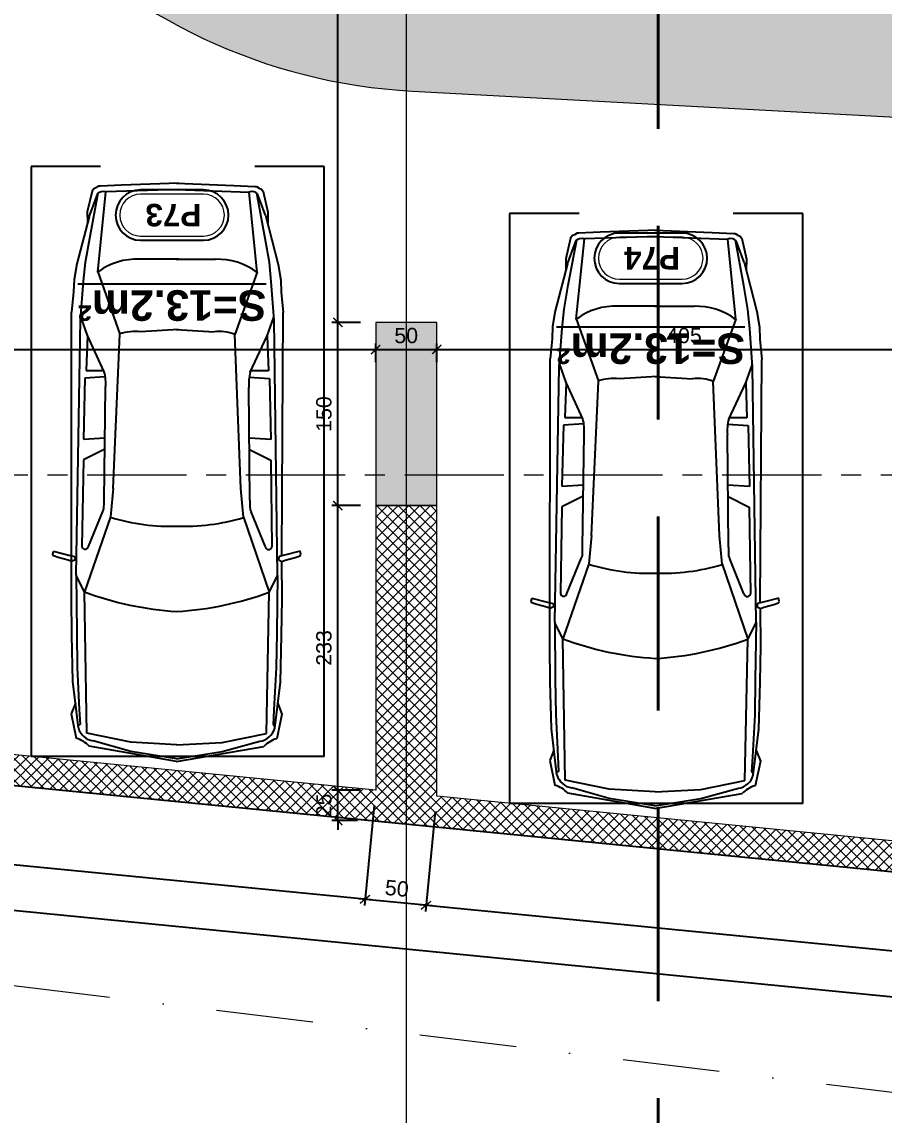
# Model space of a CAD drawing. Header units: centimetres. Extents: x 54080 to 84019, y -57712 to -39496.
# Drawn here: x 55363 to 56069, y -54622 to -53726 of the extents above; entities that cross this region are included whole.
import ezdxf
from ezdxf.enums import TextEntityAlignment as Align

# ---------------------------------------------------------------- set-up
doc = ezdxf.new("R2010")
doc.units = ezdxf.units.CM
doc.header["$LTSCALE"] = 50
doc.header["$MEASUREMENT"] = 0
for name, pattern in [('23486-A01$0${ Chain Double-Dash }', [0]), ('AXES', [2, 1.25, -0.25, 0.25, -0.25]), ('CACHE', [0.375, 0.25, -0.125]), ('CONTINU', [0]), ('DASHED2', [9.525, 6.35, -3.175]), ('Dot & Dashed', [335.138881, 158.75, -88.194444, 0, -88.194437])]:
    doc.linetypes.add(name, pattern=pattern)
doc.layers.get('0').update_dxf_attribs({"color": 8})
for name, color, linetype in [('AXES', 10, 'AXES'), ('BETON COUPE', 3, 'CONTINU'), ('BORD', 5, 'Continuous'), ('COTE 50ème', 1, 'Continuous'), ('FINI', 251, 'Continuous'), ('PILIER', 7, 'Continuous'), ('TEXTE', 7, 'Continuous')]:
    doc.layers.add(name, color=color, linetype=linetype)
for name, color, linetype, lineweight in [('BETON CACHE', 4, 'CACHE', 5), ('BETON HACHURE', 253, 'Continuous', 13), ('EXISTANT COUPE', 251, 'Continuous', 40), ('MACONNERIE COUPE', 7, 'Continuous', 30)]:
    doc.layers.add(name, color=color, linetype=linetype, lineweight=lineweight)
for name, color, linetype, lineweight, true_color in [('HORS GEL', 7, 'CACHE', 15, 0x00661a), ('HORS GEL COTE', 7, 'Continuous', 13, 0x00661a), ('New_2D Drafting - General_Pen_No__4', 252, 'Continuous', 13, 0x696969)]:
    doc.layers.add(name, color=color, linetype=linetype, lineweight=lineweight, true_color=true_color)
doc.layers.add('PREFA MUR SUP TRAME', color=7, linetype='Continuous', true_color=0xd7c7ff)
doc.styles.add('BRMNAMES', font='swisseb.ttf', dxfattribs={"height": 20})
doc.styles.add('RS_TEXT_1.50', font='arial.ttf', dxfattribs={"height": 12.5})
doc.styles.add('RS_TXT_50', font='arial.ttf', dxfattribs={"height": 12.5})
doc.dimstyles.new('RS_50CM_LINEAIRE', dxfattribs={"dimscale": 5, "dimtxt": 12.5, "dimasz": 1.5, "dimexe": 1, "dimexo": 2.5, "dimgap": 1, "dimtad": 1, "dimdec": 1, "dimrnd": 0.5, "dimdsep": 46, "dimtxsty": 'RS_TXT_50', "dimblk1": 'ARCHTICK', "dimblk2": 'ARCHTICK', "dimsah": 1, "dimcen": 2.5, "dimdle": 1, "dimclrt": 4, "dimadec": 0, "dimazin": 2, "dimtfac": 1, "dimtdec": 1, "dimtix": 1, "dimtmove": 2, "dimatfit": 3, "dimfxl": 1, "dimtolj": 1, "dimtzin": 0, "dimarcsym": 0})

# ---------------------------------------------------------------- blocks, each defined once
blk = doc.blocks.new('A$C99aa3423')
at = {"layer": 'AXES', "lineweight": 5, "ltscale": 1.3}
blk.add_line((3195, -3235), (-1985, -3235), dxfattribs=at)
at = {"layer": 'HORS GEL', "linetype": '23486-A01$0${ Chain Double-Dash }', "ltscale": 1.2}
blk.add_line((-525, -1195), (-525, -4150), dxfattribs=at)
blk = doc.blocks.new('_ArchTick')
at = {"color": 0, "linetype": 'ByBlock', "const_width": 0.15}
blk.add_lwpolyline([(-0.5, -0.5), (0.5, 0.5)], dxfattribs=at)
blk = doc.blocks.new('*D1018')
at = {"layer": 'COTE 50ème', "color": 0, "lineweight": -2, "ltscale": 0.5, "transparency": 16777216}
for p, q in [((55621.7, -54355.48), (55621.7, -54347.98)), ((55640.17, -54355.48), (55616.7, -54355.48)), ((55621.7, -54380.36), (55621.7, -54355.48)), ((55637.73, -54380.36), (55616.7, -54380.36)), ((55621.7, -54380.36), (55621.7, -54387.86))]:
    blk.add_line(p, q, dxfattribs=at)
at = {"layer": 'Defpoints', "color": 0, "ltscale": 0.5, "transparency": 16777216}
for p in [(55621.7, -54355.48), (55652.67, -54355.48), (55650.23, -54380.36)]:
    blk.add_point(p, dxfattribs=at)
at = {"layer": 'COTE 50ème', "color": 0, "lineweight": -2, "ltscale": 0.5, "transparency": 16777216, "xscale": 7.5, "yscale": 7.5, "zscale": 7.5}
for p, rotation in [((55621.7, -54355.48), 270), ((55621.7, -54380.36), 90)]:
    blk.add_blockref('_ArchTick', p, dxfattribs=dict(at, rotation=rotation))
at = {"layer": 'COTE 50ème', "color": 4, "ltscale": 0.5, "transparency": 16777216, "insert": (55610.31, -54367.92), "char_height": 12.5, "attachment_point": 5, "rotation": 90, "style": 'RS_TXT_50'}
blk.add_mtext('\\A1;25', dxfattribs=at)
blk = doc.blocks.new('*D1019')
at = {"layer": 'COTE 50ème', "color": 0, "lineweight": -2, "ltscale": 0.5, "transparency": 16777216}
for p, q in [((55640.17, -54122.36), (55616.7, -54122.36)), ((55621.7, -54360.48), (55621.7, -54117.36)), ((55640.17, -54355.48), (55616.7, -54355.48))]:
    blk.add_line(p, q, dxfattribs=at)
at = {"layer": 'Defpoints', "color": 0, "ltscale": 0.5, "transparency": 16777216}
for p in [(55621.7, -54122.36), (55652.67, -54122.36), (55652.67, -54355.48)]:
    blk.add_point(p, dxfattribs=at)
at = {"layer": 'COTE 50ème', "color": 0, "lineweight": -2, "ltscale": 0.5, "transparency": 16777216, "xscale": 7.5, "yscale": 7.5, "zscale": 7.5}
for p, rotation in [((55621.7, -54122.36), 90), ((55621.7, -54355.48), 270)]:
    blk.add_blockref('_ArchTick', p, dxfattribs=dict(at, rotation=rotation))
at = {"layer": 'COTE 50ème', "color": 4, "ltscale": 0.5, "transparency": 16777216, "insert": (55610.31, -54238.92), "char_height": 12.5, "attachment_point": 5, "rotation": 90, "style": 'RS_TXT_50'}
blk.add_mtext('\\A1;233', dxfattribs=at)
blk = doc.blocks.new('*D1020')
at = {"layer": 'COTE 50ème', "color": 0, "lineweight": -2, "ltscale": 0.5, "transparency": 16777216}
for p, q in [((55640.17, -53972.36), (55616.7, -53972.36)), ((55621.7, -54127.36), (55621.7, -53967.36)), ((55640.17, -54122.36), (55616.7, -54122.36))]:
    blk.add_line(p, q, dxfattribs=at)
at = {"layer": 'Defpoints', "color": 0, "ltscale": 0.5, "transparency": 16777216}
for p in [(55621.7, -53972.36), (55652.67, -53972.36), (55652.67, -54122.36)]:
    blk.add_point(p, dxfattribs=at)
at = {"layer": 'COTE 50ème', "color": 0, "lineweight": -2, "ltscale": 0.5, "transparency": 16777216, "xscale": 7.5, "yscale": 7.5, "zscale": 7.5}
for p, rotation in [((55621.7, -53972.36), 90), ((55621.7, -54122.36), 270)]:
    blk.add_blockref('_ArchTick', p, dxfattribs=dict(at, rotation=rotation))
at = {"layer": 'COTE 50ème', "color": 4, "ltscale": 0.5, "transparency": 16777216, "insert": (55610.31, -54047.36), "char_height": 12.5, "attachment_point": 5, "rotation": 90, "style": 'RS_TXT_50'}
blk.add_mtext('\\A1;150', dxfattribs=at)
blk = doc.blocks.new('*D1021')
at = {"layer": 'COTE 50ème', "color": 0, "lineweight": -2, "ltscale": 0.5, "transparency": 16777216}
for p, q in [((55640.17, -53372.36), (55616.7, -53372.36)), ((55621.7, -53977.36), (55621.7, -53367.36)), ((55640.17, -53972.36), (55616.7, -53972.36))]:
    blk.add_line(p, q, dxfattribs=at)
at = {"layer": 'Defpoints', "color": 0, "ltscale": 0.5, "transparency": 16777216}
for p in [(55621.7, -53372.36), (55652.67, -53372.36), (55652.67, -53972.36)]:
    blk.add_point(p, dxfattribs=at)
at = {"layer": 'COTE 50ème', "color": 0, "lineweight": -2, "ltscale": 0.5, "transparency": 16777216, "xscale": 7.5, "yscale": 7.5, "zscale": 7.5}
for p, rotation in [((55621.7, -53372.36), 90), ((55621.7, -53972.36), 270)]:
    blk.add_blockref('_ArchTick', p, dxfattribs=dict(at, rotation=rotation))
at = {"layer": 'COTE 50ème', "color": 4, "ltscale": 0.5, "transparency": 16777216, "insert": (55610.31, -53672.36), "char_height": 12.5, "attachment_point": 5, "rotation": 90, "style": 'RS_TXT_50'}
blk.add_mtext('\\A1;600', dxfattribs=at)
blk = doc.blocks.new('*D1095')
at = {"layer": 'COTE 50ème', "color": 0, "lineweight": -2, "ltscale": 0.5, "transparency": 16777216}
for p, q in [((55022.67, -54004.86), (55022.67, -53989.51)), ((55652.67, -54004.86), (55652.67, -53989.51)), ((55017.67, -53994.51), (55657.67, -53994.51))]:
    blk.add_line(p, q, dxfattribs=at)
at = {"layer": 'Defpoints', "color": 0, "ltscale": 0.5, "transparency": 16777216}
for p in [(55652.67, -53994.51), (55022.67, -54017.36), (55652.67, -54017.36)]:
    blk.add_point(p, dxfattribs=at)
at = {"layer": 'COTE 50ème', "color": 0, "lineweight": -2, "ltscale": 0.5, "transparency": 16777216, "xscale": 7.5, "yscale": 7.5, "zscale": 7.5, "rotation": 180}
blk.add_blockref('_ArchTick', (55022.67, -53994.51), dxfattribs=at)
at = {"layer": 'COTE 50ème', "color": 0, "lineweight": -2, "ltscale": 0.5, "transparency": 16777216, "xscale": 7.5, "yscale": 7.5, "zscale": 7.5}
blk.add_blockref('_ArchTick', (55652.67, -53994.51), dxfattribs=at)
at = {"layer": 'COTE 50ème', "color": 4, "ltscale": 0.5, "transparency": 16777216, "insert": (55337.67, -53983.12), "char_height": 12.5, "attachment_point": 5, "style": 'RS_TXT_50'}
blk.add_mtext('\\A1;630', dxfattribs=at)
blk = doc.blocks.new('*D1096')
at = {"layer": 'COTE 50ème', "color": 0, "lineweight": -2, "ltscale": 0.5, "transparency": 16777216}
for p, q in [((55652.67, -54004.86), (55652.67, -53989.51)), ((55702.67, -54004.86), (55702.67, -53989.51)), ((55647.67, -53994.51), (55707.67, -53994.51))]:
    blk.add_line(p, q, dxfattribs=at)
at = {"layer": 'Defpoints', "color": 0, "ltscale": 0.5, "transparency": 16777216}
for p in [(55702.67, -53994.51), (55652.67, -54017.36), (55702.67, -54017.36)]:
    blk.add_point(p, dxfattribs=at)
at = {"layer": 'COTE 50ème', "color": 0, "lineweight": -2, "ltscale": 0.5, "transparency": 16777216, "xscale": 7.5, "yscale": 7.5, "zscale": 7.5, "rotation": 180}
blk.add_blockref('_ArchTick', (55652.67, -53994.51), dxfattribs=at)
at = {"layer": 'COTE 50ème', "color": 0, "lineweight": -2, "ltscale": 0.5, "transparency": 16777216, "xscale": 7.5, "yscale": 7.5, "zscale": 7.5}
blk.add_blockref('_ArchTick', (55702.67, -53994.51), dxfattribs=at)
at = {"layer": 'COTE 50ème', "color": 4, "ltscale": 0.5, "transparency": 16777216, "insert": (55677.67, -53983.13), "char_height": 12.5, "attachment_point": 5, "style": 'RS_TXT_50'}
blk.add_mtext('\\A1;50', dxfattribs=at)
blk = doc.blocks.new('*D1097')
at = {"layer": 'COTE 50ème', "color": 0, "lineweight": -2, "ltscale": 0.5, "transparency": 16777216}
for p, q in [((55702.67, -54004.86), (55702.67, -53989.51)), ((56107.67, -54059.86), (56107.67, -53989.51)), ((55697.67, -53994.51), (56112.67, -53994.51))]:
    blk.add_line(p, q, dxfattribs=at)
at = {"layer": 'Defpoints', "color": 0, "ltscale": 0.5, "transparency": 16777216}
for p in [(56107.67, -53994.51), (55702.67, -54017.36), (56107.67, -54072.36)]:
    blk.add_point(p, dxfattribs=at)
at = {"layer": 'COTE 50ème', "color": 0, "lineweight": -2, "ltscale": 0.5, "transparency": 16777216, "xscale": 7.5, "yscale": 7.5, "zscale": 7.5, "rotation": 180}
blk.add_blockref('_ArchTick', (55702.67, -53994.51), dxfattribs=at)
at = {"layer": 'COTE 50ème', "color": 0, "lineweight": -2, "ltscale": 0.5, "transparency": 16777216, "xscale": 7.5, "yscale": 7.5, "zscale": 7.5}
blk.add_blockref('_ArchTick', (56107.67, -53994.51), dxfattribs=at)
at = {"layer": 'COTE 50ème', "color": 4, "ltscale": 0.5, "transparency": 16777216, "insert": (55905.17, -53983.13), "char_height": 12.5, "attachment_point": 5, "style": 'RS_TXT_50'}
blk.add_mtext('\\A1;405', dxfattribs=at)
blk = doc.blocks.new('*D1385')
at = {"layer": 'COTE 50ème', "color": 0, "lineweight": -2, "ltscale": 0.5, "transparency": 16777216}
for p, q in [((55701.45, -54372.83), (55693.41, -54454.65)), ((56886.38, -54566.78), (55688.93, -54449.19)), ((56888.95, -54489.45), (56880.91, -54571.27))]:
    blk.add_line(p, q, dxfattribs=at)
at = {"layer": 'Defpoints', "color": 0, "ltscale": 0.5, "transparency": 16777216}
for p in [(55702.67, -54360.39), (55693.9, -54449.68), (56890.17, -54477.01)]:
    blk.add_point(p, dxfattribs=at)
at = {"layer": 'COTE 50ème', "color": 0, "lineweight": -2, "ltscale": 0.5, "transparency": 16777216, "xscale": 7.5, "yscale": 7.5, "zscale": 7.5}
for p, rotation in [((55693.9, -54449.68), 174.3913441653871), ((56881.4, -54566.29), 354.3913441653871)]:
    blk.add_blockref('_ArchTick', p, dxfattribs=dict(at, rotation=rotation))
at = {"layer": 'COTE 50ème', "color": 4, "ltscale": 0.5, "transparency": 16777216, "insert": (56288.77, -54496.65), "char_height": 12.5, "attachment_point": 5, "rotation": 354.39134, "style": 'RS_TXT_50'}
blk.add_mtext('\\A1;1193', dxfattribs=at)
blk = doc.blocks.new('*D1386')
at = {"layer": 'COTE 50ème', "color": 0, "lineweight": -2, "ltscale": 0.5, "transparency": 16777216}
for p, q in [((55651.45, -54367.92), (55643.41, -54449.74)), ((55701.45, -54372.83), (55693.41, -54454.65)), ((55698.88, -54450.17), (55638.93, -54444.28))]:
    blk.add_line(p, q, dxfattribs=at)
at = {"layer": 'Defpoints', "color": 0, "ltscale": 0.5, "transparency": 16777216}
for p in [(55652.67, -54355.48), (55702.67, -54360.39), (55643.9, -54444.77)]:
    blk.add_point(p, dxfattribs=at)
at = {"layer": 'COTE 50ème', "color": 0, "lineweight": -2, "ltscale": 0.5, "transparency": 16777216, "xscale": 7.5, "yscale": 7.5, "zscale": 7.5}
for p, rotation in [((55643.9, -54444.77), 174.3913441653871), ((55693.9, -54449.68), 354.3913441653871)]:
    blk.add_blockref('_ArchTick', p, dxfattribs=dict(at, rotation=rotation))
at = {"layer": 'COTE 50ème', "color": 4, "ltscale": 0.5, "transparency": 16777216, "insert": (55670.02, -54435.9), "char_height": 12.5, "attachment_point": 5, "rotation": 354.39134, "style": 'RS_TXT_50'}
blk.add_mtext('\\A1;50', dxfattribs=at)
blk = doc.blocks.new('*D1387')
at = {"layer": 'COTE 50ème', "color": 0, "lineweight": -2, "ltscale": 0.5, "transparency": 16777216}
for p, q in [((54488.2, -54278.81), (54482.61, -54335.75)), ((55648.88, -54445.26), (54478.12, -54330.28)), ((55651.45, -54367.92), (55643.41, -54449.74))]:
    blk.add_line(p, q, dxfattribs=at)
at = {"layer": 'Defpoints', "color": 0, "ltscale": 0.5, "transparency": 16777216}
for p in [(54489.42, -54266.37), (54483.1, -54330.77), (55652.67, -54355.48)]:
    blk.add_point(p, dxfattribs=at)
at = {"layer": 'COTE 50ème', "color": 0, "lineweight": -2, "ltscale": 0.5, "transparency": 16777216, "xscale": 7.5, "yscale": 7.5, "zscale": 7.5}
for p, rotation in [((54483.1, -54330.77), 174.3913441653871), ((55643.9, -54444.77), 354.3913441653871)]:
    blk.add_blockref('_ArchTick', p, dxfattribs=dict(at, rotation=rotation))
at = {"layer": 'COTE 50ème', "color": 4, "ltscale": 0.5, "transparency": 16777216, "insert": (55064.61, -54376.44), "char_height": 12.5, "attachment_point": 5, "rotation": 354.39134, "style": 'RS_TXT_50'}
blk.add_mtext('\\A1;1166.5', dxfattribs=at)
blk = doc.blocks.new('*D1391')
at = {"layer": 'COTE 50ème', "color": 0, "lineweight": -2, "ltscale": 0.5, "transparency": 16777216}
for p, q in [((54463.32, -54276.36), (54454.07, -54370.55)), ((59272.58, -54838.72), (54449.58, -54365.08)), ((59276.37, -54749.02), (59267.12, -54843.21))]:
    blk.add_line(p, q, dxfattribs=at)
at = {"layer": 'Defpoints', "color": 0, "ltscale": 0.5, "transparency": 16777216}
for p in [(54464.54, -54263.92), (54454.56, -54365.57), (59277.59, -54736.58)]:
    blk.add_point(p, dxfattribs=at)
at = {"layer": 'COTE 50ème', "color": 0, "lineweight": -2, "ltscale": 0.5, "transparency": 16777216, "xscale": 7.5, "yscale": 7.5, "zscale": 7.5}
for p, rotation in [((54454.56, -54365.57), 174.3913441652517), ((59267.61, -54838.23), 354.3913441652516)]:
    blk.add_blockref('_ArchTick', p, dxfattribs=dict(at, rotation=rotation))
at = {"layer": 'COTE 50ème', "color": 4, "ltscale": 0.5, "transparency": 16777216, "insert": (56862.19, -54590.57), "char_height": 12.5, "attachment_point": 5, "rotation": 354.39134, "style": 'RS_TXT_50'}
blk.add_mtext('\\A1;4836', dxfattribs=at)
blk = doc.blocks.new('PILIER')
at = {"color": 252}
blk.add_lwpolyline([(1.563, 1.2), (-1.437, 1.2, 1), (-1.437, -1.2), (1.563, -1.2, 1), (1.563, 1.2, -1)], format="xyb", dxfattribs=at)
at = {"color": 10, "lineweight": 20}
blk.add_lwpolyline([(1.563, 1), (-1.437, 1, 1), (-1.437, -1), (1.563, -1, 1)], format="xyb", close=True, dxfattribs=at)
at = {"color": 7, "style": 'BRMNAMES'}
blk.add_attdef('PILIER_TEXTE', text='', height=1.076, dxfattribs=at).set_placement((0, 0), align=Align.MIDDLE_CENTER)

msp = doc.modelspace()

# ---------------------------------------------------------------- hatches: boundary and pattern name
at = {"layer": 'BETON HACHURE', "transparency": 33554585}
h = msp.add_hatch(dxfattribs=at)
h.set_pattern_fill('ANSI37', color=256, scale=50, angle=270, style=0)
h.set_pattern_definition([(315, (861.459, 19655.393), (4.4194174, 4.4194174), []), (45, (861.459, 19655.393), (-4.4194174, 4.4194174), [])])
h.paths.add_polyline_path([(56357.67, -51847.22), (56382.67, -51847.22), (56382.67, -52172.22), (56357.67, -52172.22)], flags=0)
h.paths.add_polyline_path([(56357.67, -51847.22), (56382.67, -51847.22), (56382.67, -52172.22), (56357.67, -52172.22)], flags=0)
h.paths.add_polyline_path([(58537.67, -51987.36), (58537.67, -52037.36), (58617.67, -52037.36), (58617.67, -51987.36)], flags=0)
h.paths.add_polyline_path([(58157.67, -51987.36), (58157.67, -52037.36), (58237.67, -52037.36), (58237.67, -51987.36)], flags=0)
edge = h.paths.add_edge_path(flags=0)
edge.add_arc((58197.67, -50672.36), 40, 0, 360)
edge = h.paths.add_edge_path(flags=0)
edge.add_arc((58197.67, -49997.36), 40, 0, 360)
edge = h.paths.add_edge_path(flags=0)
edge.add_arc((58197.67, -51272.36), 40, 0, 360)
h.paths.add_polyline_path([(59277.67, -49527.22), (54853.83, -49527.22), (54464.54, -54263.92), (59277.59, -54736.58), (59277.67, -54713.51)])
edge = h.paths.add_edge_path(flags=0)
edge.add_arc((58197.67, -51272.36), 40, 0, 360)
h.paths.add_polyline_path([(56982.67, -49552.22), (56982.67, -49972.36), (57007.67, -49972.36), (57007.67, -49552.22), (58577.68, -49552.22), (58577.67, -50022.36), (58617.67, -50022.36), (58617.67, -49552.22), (59247.67, -49552.22), (59247.67, -51282.36), (58617.67, -51282.36), (58617.67, -50647.36), (58577.67, -50647.36), (58577.67, -51312.36), (59247.67, -51312.36), (59247.67, -52057.36), (58577.67, -52057.36), (58577.67, -53447.36), (58617.67, -53447.36), (58617.67, -52087.36), (59247.67, -52087.36), (59247.67, -54709.01), (58245.17, -54610.07), (58245.17, -54122.36), (58220.17, -54122.36), (58220.17, -54607.62), (56915.17, -54479.46), (56915.17, -54122.36), (56890.17, -54122.36), (56890.17, -54477.01), (55702.67, -54360.39), (55702.67, -54122.36), (55652.67, -54122.36), (55652.67, -54355.48), (54491.47, -54241.45), (54666.86, -52107.36), (54872.67, -52107.36), (54872.67, -52057.36), (54670.97, -52057.36), (54672.82, -52037.36), (54872.67, -52037.36), (54872.67, -51987.36), (54676.72, -51987.36), (54733.43, -51297.36), (54872.67, -51297.36), (54872.67, -51247.36), (54737.54, -51247.36), (54782.74, -50697.36), (54872.67, -50697.36), (54872.67, -50647.36), (54786.85, -50647.36), (54876.86, -49552.22), (55655.17, -49552.22), (55655.17, -49972.36), (55680.17, -49972.36), (55680.17, -49552.22)], flags=16)
h.paths.add_polyline_path([(58157.67, -51232.36), (58157.67, -51312.36), (58237.67, -51312.36), (58237.67, -51232.36)], flags=0)
at = {"layer": 'New_2D Drafting - General_Pen_No__4', "linetype": 'Continuous', "lineweight": 0, "true_color": 0xc7c8ca, "transparency": 33554546}
h = msp.add_hatch(color=9, dxfattribs=at)
edge = h.paths.add_edge_path()
edge.add_line((59247.67, -53474.77), (59247.67, -52087.36))
edge.add_line((59247.67, -52087.36), (58657.67, -52087.36))
edge.add_line((58657.67, -52087.36), (58657.67, -53253.16))
edge.add_arc((58307.67, -53253.16), 350, -93.08046, 0, ccw=False)
edge.add_line((58288.86, -53602.65), (58283.86, -53602.39))
edge.add_arc((58302.67, -53252.89), 350, 180, 266.91954, ccw=False)
edge.add_line((57952.67, -53252.89), (57952.67, -50634.86))
edge.add_arc((57492.67, -50634.86), 460, 0, 90)
edge.add_line((57492.67, -50174.86), (55707.67, -50174.86))
edge.add_arc((55707.67, -50634.86), 460, 90, 180)
edge.add_line((55247.67, -50634.86), (55247.67, -53323.54))
edge.add_arc((55707.67, -53323.54), 460, 180, 266.91954)
edge.add_line((55682.95, -53782.88), (57784.07, -53895.95))
edge.add_line((57784.07, -53895.95), (58492.95, -53934.1))
edge.add_arc((58611.23, -53278.74), 665.95, 259.76948, 342.88134)
edge = h.paths.add_edge_path(flags=16)
edge.add_line((57263.86, -53547.49), (55898.86, -53474.03))
edge.add_arc((55917.67, -53124.54), 350, 180, 266.91954, ccw=False)
edge.add_line((55567.67, -53124.54), (55567.67, -50844.86))
edge.add_arc((55917.67, -50844.86), 350, 90, 180, ccw=False)
edge.add_line((55917.67, -50494.86), (57282.67, -50494.86))
edge.add_arc((57282.67, -50844.86), 350, 0, 90, ccw=False)
edge.add_line((57632.67, -50844.86), (57632.67, -53198))
edge.add_arc((57282.67, -53198), 350, -93.08046, 0, ccw=False)
at = {"layer": 'PREFA MUR SUP TRAME'}
h = msp.add_hatch(color=256, dxfattribs=at)
h.paths.add_polyline_path([(57412.67, -51987.36), (57412.67, -52037.36), (57492.67, -52037.36), (57492.67, -51987.36)])
h.paths.add_polyline_path([(55702.67, -52412.36), (55682.67, -52412.36), (55682.67, -52087.36), (56127.67, -52087.36), (56127.67, -52412.36), (56107.67, -52412.36), (56107.67, -52107.36), (55917.67, -52107.36), (55917.67, -52412.36), (55892.67, -52412.36), (55892.67, -52107.36), (55702.67, -52107.36)])
h.paths.add_polyline_path([(55702.67, -52797.36), (55652.67, -52797.36), (55652.67, -52927.36), (55702.67, -52927.36)])
h.paths.add_polyline_path([(55022.67, -52847.36), (55022.67, -52797.36), (54872.67, -52797.36), (54872.67, -52847.36)])
h.paths.add_polyline_path([(55022.67, -53373.36), (55022.67, -53323.36), (54872.67, -53323.36), (54872.67, -53373.36)])
h.paths.add_polyline_path([(55702.67, -53222.36), (55652.67, -53222.36), (55652.67, -53372.36), (55702.67, -53372.36)])
h.paths.add_polyline_path([(55702.67, -53972.36), (55652.67, -53972.36), (55652.67, -54122.36), (55702.67, -54122.36)])
h.paths.add_polyline_path([(55022.67, -54067.36), (55022.67, -54017.36), (54872.67, -54017.36), (54872.67, -54067.36)])
h.paths.add_polyline_path([(55022.67, -52107.36), (55022.67, -52057.36), (54872.67, -52057.36), (54872.67, -52107.36)])
edge = h.paths.add_edge_path()
edge.add_arc((57452.67, -51272.36), 40, 0, 360)
edge = h.paths.add_edge_path()
edge.add_arc((57452.67, -50672.36), 40, 0, 360)
edge = h.paths.add_edge_path()
edge.add_arc((57572.67, -49997.36), 40, 0, 360)
h.paths.add_polyline_path([(56107.67, -53323.39), (56157.67, -53323.39), (56157.67, -53397.39), (56107.67, -53397.39)])

# ---------------------------------------------------------------- linework, layer by layer
at = {"layer": 'BETON CACHE', "color": 232, "linetype": 'Dot & Dashed', "ltscale": 0.01}
msp.add_lwpolyline([(59078.3, -54847.46), (57765.06, -54807.71), (54417.81, -54401.92), (54818.91, -49521.26), (58468.18, -49407.74), (59057.59, -49414.31)], close=True, dxfattribs=at)
at = {"layer": 'BETON COUPE', "lineweight": 5}
for points in [[(59277.67, -49527.22), (54853.83, -49527.22), (54464.54, -54263.92), (59277.59, -54736.58), (59277.67, -54713.51)], [(55702.67, -53972.36), (55652.67, -53972.36), (55652.67, -54122.36), (55702.67, -54122.36)]]:
    msp.add_lwpolyline(points, close=True, dxfattribs=at)
msp.add_lwpolyline([(58220.17, -54607.62), (56915.17, -54479.46), (56915.17, -54122.36), (56890.17, -54122.36), (56890.17, -54477.01), (55702.67, -54360.39), (55702.67, -54122.36), (55652.67, -54122.36), (55652.67, -54355.48), (54491.47, -54241.45), (54666.86, -52107.36), (54872.67, -52107.36), (54872.67, -52057.36), (54670.97, -52057.36), (54672.62, -52037.35), (54872.67, -52037.36), (54872.67, -51987.36), (54676.72, -51987.36), (54733.43, -51297.36), (54872.67, -51297.36), (54872.67, -51247.36)], dxfattribs=at)
at = {"layer": 'BORD'}
msp.add_lwpolyline([(59277.67, -54713.51), (59277.67, -49527.22), (54853.83, -49527.22), (54464.54, -54263.92), (59277.59, -54736.58)], close=True, dxfattribs=at)
at = {"layer": 'EXISTANT COUPE', "lineweight": 5}
msp.add_lwpolyline([(59247.67, -53474.77), (59247.67, -52087.36), (58657.67, -52087.36), (58657.67, -53253.16, -0.43005), (58288.86, -53602.65), (58283.86, -53602.39, -0.398553), (57952.67, -53252.89), (57952.67, -50634.86, 0.414214), (57492.67, -50174.86), (55707.67, -50174.86, 0.414214), (55247.67, -50634.86), (55247.67, -53323.54, 0.398553), (55682.95, -53782.88), (57784.07, -53895.95), (58492.95, -53934.1, 0.379424), (59247.67, -53474.77)], format="xyb", close=True, dxfattribs=at)
at = {"layer": 'FINI'}
for p, q in [((55427.34, -53844.61), (55370.5, -53844.61)), ((55370.5, -53844.61), (55370.5, -54327.77)), ((55610.5, -53844.61), (55553.66, -53844.61)), ((55610.5, -54327.77), (55610.5, -53844.61)), ((55420.42, -53864.84), (55416.49, -53881.8)), ((55418.55, -53903.27), (55425.53, -53866.26)), ((55421.77, -53863), (55420.42, -53864.84)), ((55423.59, -53862.06), (55421.77, -53863)), ((55425.86, -53860.67), (55423.59, -53862.06)), ((55425.01, -53866.62), (55426.37, -53865.69)), ((55425.05, -53931.07), (55431.77, -53865.29)), ((55427.23, -53860.65), (55425.86, -53860.67)), ((55426.37, -53865.69), (55427.74, -53865.22)), ((55444.51, -53860.02), (55427.23, -53860.65)), ((55427.74, -53865.22), (55430.02, -53864.74)), ((55430.02, -53864.74), (55431.77, -53865.29)), ((55491.47, -53863.49), (55431.77, -53865.29)), ((55491.48, -53858.2), (55444.51, -53860.02)), ((55489.51, -53863.49), (55549.2, -53865.54)), ((55489.52, -53858.19), (55536.48, -53860.21)), ((55536.48, -53860.21), (55553.75, -53860.91)), ((55550.95, -53864.99), (55549.2, -53865.54)), ((55555.64, -53931.34), (55549.2, -53865.54)), ((55553.23, -53865.48), (55550.95, -53864.99)), ((55554.59, -53865.96), (55553.23, -53865.48)), ((55553.75, -53860.91), (55555.13, -53860.93)), ((55555.95, -53866.89), (55554.59, -53865.96)), ((55555.13, -53860.93), (55557.39, -53862.34)), ((55557.39, -53862.34), (55559.21, -53863.28)), ((55559.21, -53863.28), (55560.55, -53865.13)), ((55560.55, -53865.13), (55564.41, -53882.11)), ((55417.9, -53885.9), (55425.01, -53866.62)), ((55562.26, -53903.57), (55555.43, -53866.53)), ((55562.55, -53884.37), (55555.95, -53866.89)), ((55416.49, -53881.8), (55416.58, -53890.93)), ((55564.41, -53882.11), (55564.28, -53891.1)), ((55819.24, -53883.1), (55762.4, -53883.1)), ((55762.4, -53883.1), (55762.4, -54366.26)), ((56002.4, -53883.1), (55945.56, -53883.1)), ((56002.4, -54366.26), (56002.4, -53883.1)), ((55417.9, -53885.9), (55407.8, -53924.42)), ((55562.55, -53884.37), (55572.92, -53924.76)), ((55813.67, -53901.48), (55812.32, -53903.33)), ((55815.49, -53900.55), (55813.67, -53901.48)), ((55817.76, -53899.15), (55815.49, -53900.55)), ((55819.13, -53899.14), (55817.76, -53899.15)), ((55836.41, -53898.5), (55819.13, -53899.14)), ((55883.37, -53901.98), (55823.67, -53903.78)), ((55883.38, -53896.68), (55836.41, -53898.5)), ((55881.41, -53901.97), (55941.1, -53904.02)), ((55881.42, -53896.68), (55928.38, -53898.69)), ((55928.38, -53898.69), (55945.66, -53899.4)), ((55945.66, -53899.4), (55947.03, -53899.42)), ((55947.03, -53899.42), (55949.29, -53900.83)), ((55949.29, -53900.83), (55951.11, -53901.77)), ((55951.11, -53901.77), (55952.45, -53903.62)), ((55415.1, -53922.97), (55418.55, -53903.27)), ((55565.62, -53923.28), (55562.26, -53903.57)), ((55812.32, -53903.33), (55808.39, -53920.29)), ((55809.8, -53924.39), (55816.91, -53905.11)), ((55810.45, -53941.76), (55817.43, -53904.75)), ((55816.91, -53905.11), (55818.27, -53904.18)), ((55816.96, -53969.55), (55823.67, -53903.78)), ((55818.27, -53904.18), (55819.64, -53903.7)), ((55819.64, -53903.7), (55821.92, -53903.22)), ((55821.92, -53903.22), (55823.67, -53903.78)), ((55942.85, -53903.47), (55941.1, -53904.02)), ((55947.54, -53969.82), (55941.1, -53904.02)), ((55945.13, -53903.96), (55942.85, -53903.47)), ((55946.5, -53904.44), (55945.13, -53903.96)), ((55947.85, -53905.38), (55946.5, -53904.44)), ((55954.16, -53942.05), (55947.33, -53905.02)), ((55954.45, -53922.85), (55947.85, -53905.38)), ((55952.45, -53903.62), (55956.31, -53920.59)), ((55407.8, -53924.42), (55405.66, -53937.25)), ((55413.44, -53938.53), (55415.1, -53922.97)), ((55491.35, -53920.58), (55459.24, -53920.51)), ((55489.39, -53920.58), (55521.5, -53920.64)), ((55567.22, -53938.85), (55565.62, -53923.28)), ((55572.92, -53924.76), (55575.01, -53937.6)), ((55809.8, -53924.39), (55799.71, -53962.9)), ((55808.39, -53920.29), (55808.49, -53929.41)), ((55954.45, -53922.85), (55964.82, -53963.25)), ((55956.31, -53920.59), (55956.18, -53929.58)), ((55405.66, -53937.25), (55405.31, -53947.31)), ((55425.07, -53930.93), (55443.2, -53982.01)), ((55555.62, -53931.2), (55537.28, -53982.2)), ((55575.01, -53937.6), (55575.32, -53947.66)), ((55411.04, -53970.11), (55413.44, -53938.53)), ((55569.49, -53970.44), (55567.22, -53938.85)), ((55807.01, -53961.45), (55810.45, -53941.76)), ((55957.53, -53961.77), (55954.16, -53942.05)), ((55405.31, -53947.31), (55403.66, -53963.79)), ((55575.32, -53947.66), (55576.9, -53964.15)), ((55403.46, -54198.36), (55403.66, -53963.79)), ((55575.74, -54163.04), (55576.9, -53964.15)), ((55799.71, -53962.9), (55797.56, -53975.73)), ((55805.35, -53977.02), (55807.01, -53961.45)), ((55883.25, -53959.07), (55851.14, -53959)), ((55881.29, -53959.06), (55913.4, -53959.13)), ((55959.12, -53977.34), (55957.53, -53961.77)), ((55964.82, -53963.25), (55966.91, -53976.08)), ((55407.37, -54179.11), (55411.04, -53970.11)), ((55416.67, -53983.02), (55411.23, -53967.6)), ((55563.8, -53983.32), (55569.31, -53967.93)), ((55572.3, -54179.45), (55569.49, -53970.44)), ((55816.97, -53969.41), (55835.1, -54020.5)), ((55947.53, -53969.68), (55929.19, -54020.69)), ((55437.63, -54108.24), (55443.2, -53982.01)), ((55491.24, -53978.1), (55460.17, -53979.92)), ((55489.25, -53978.1), (55520.32, -53980.05)), ((55542.33, -54108.45), (55537.28, -53982.2)), ((55797.56, -53975.73), (55797.21, -53985.79)), ((55802.95, -54008.59), (55805.35, -53977.02)), ((55961.39, -54008.92), (55959.12, -53977.34)), ((55966.91, -53976.08), (55967.22, -53986.15)), ((55416.67, -53983.02), (55415.55, -54011.66)), ((55430.4, -54012.75), (55416.67, -53983.02)), ((55549.95, -54012.99), (55563.8, -53983.32)), ((55563.8, -53983.32), (55564.8, -54011.96)), ((55797.21, -53985.79), (55795.56, -54002.27)), ((55967.22, -53986.15), (55968.8, -54002.63)), ((55795.37, -54236.84), (55795.56, -54002.27)), ((55799.27, -54217.59), (55802.95, -54008.59)), ((55808.58, -54021.5), (55803.14, -54006.09)), ((55955.71, -54021.81), (55961.21, -54006.42)), ((55964.2, -54217.94), (55961.39, -54008.92)), ((55967.65, -54201.53), (55968.8, -54002.63)), ((55414.48, -54018.02), (55413.32, -54067.87)), ((55431.26, -54016.85), (55414.48, -54018.02)), ((55415.55, -54011.66), (55429.79, -54011.68)), ((55549.08, -54017.1), (55565.85, -54018.33)), ((55564.8, -54011.96), (55550.45, -54011.93)), ((55565.85, -54018.33), (55566.81, -54068.19)), ((55883.15, -54016.59), (55852.08, -54018.41)), ((55881.16, -54016.59), (55912.22, -54018.53)), ((55430.19, -54117.77), (55431.44, -54025.48)), ((55549.73, -54118.02), (55548.86, -54025.72)), ((55808.58, -54021.5), (55807.46, -54050.14)), ((55822.31, -54051.23), (55808.58, -54021.5)), ((55829.53, -54146.72), (55835.1, -54020.5)), ((55934.23, -54146.94), (55929.19, -54020.69)), ((55941.85, -54051.48), (55955.71, -54021.81)), ((55955.71, -54021.81), (55956.71, -54050.45)), ((55807.46, -54050.14), (55821.69, -54050.17)), ((55956.71, -54050.45), (55942.35, -54050.42)), ((55806.38, -54056.5), (55805.22, -54106.36)), ((55823.16, -54055.34), (55806.38, -54056.5)), ((55940.98, -54055.58), (55957.76, -54056.82)), ((55957.76, -54056.82), (55958.71, -54106.68)), ((55413.32, -54067.87), (55430.88, -54066.88)), ((55566.81, -54068.19), (55549.25, -54067.12)), ((55822.09, -54156.25), (55823.34, -54063.97)), ((55941.64, -54156.5), (55940.77, -54064.21)), ((55430.75, -54076.16), (55413.28, -54084.85)), ((55549.34, -54076.4), (55566.77, -54085.17)), ((55413.28, -54084.85), (55412.07, -54155.92)), ((55566.77, -54085.17), (55567.69, -54156.24)), ((55805.22, -54106.36), (55822.78, -54105.36)), ((55958.71, -54106.68), (55941.16, -54105.61)), ((55822.65, -54114.64), (55805.18, -54123.33)), ((55941.24, -54114.89), (55958.68, -54123.65)), ((55805.18, -54123.33), (55803.98, -54194.41)), ((55958.68, -54123.65), (55959.59, -54194.73)), ((55435.46, -54131.57), (55414.12, -54193.05)), ((55417.38, -54155.93), (55429.11, -54127.31)), ((55544.4, -54131.8), (55565.49, -54193.37)), ((55562.38, -54156.23), (55550.77, -54127.57)), ((55388.22, -54162), (55388.81, -54159.74)), ((55388.7, -54159.72), (55401.47, -54163.05)), ((55590.84, -54159.72), (55578.07, -54163.05)), ((55591.32, -54162), (55590.73, -54159.74)), ((55388.67, -54163.37), (55388.22, -54162)), ((55389.57, -54163.84), (55388.67, -54163.37)), ((55392.76, -54164.79), (55389.57, -54163.84)), ((55400.97, -54167.16), (55392.76, -54164.79)), ((55403.7, -54168.11), (55400.97, -54167.16)), ((55401.47, -54163.05), (55406.03, -54164.02)), ((55406.46, -54166.77), (55403.7, -54168.11)), ((55403.79, -54163.55), (55403.8, -54163.04)), ((55406.03, -54164.02), (55406.47, -54165.85)), ((55406.47, -54165.85), (55406.46, -54166.77)), ((55573.51, -54164.02), (55573.07, -54165.85)), ((55573.07, -54165.85), (55573.08, -54166.77)), ((55573.08, -54166.77), (55575.84, -54168.11)), ((55578.07, -54163.05), (55573.51, -54164.02)), ((55575.75, -54163.55), (55575.74, -54163.04)), ((55576.12, -54198.71), (55575.8, -54168.11)), ((55575.84, -54168.11), (55578.57, -54167.16)), ((55578.57, -54167.16), (55586.78, -54164.79)), ((55586.78, -54164.79), (55589.97, -54163.84)), ((55589.97, -54163.84), (55590.88, -54163.37)), ((55590.88, -54163.37), (55591.32, -54162)), ((55827.36, -54170.06), (55806.02, -54231.54)), ((55809.28, -54194.42), (55821.01, -54165.8)), ((55936.3, -54170.28), (55957.39, -54231.85)), ((55954.29, -54194.72), (55942.68, -54166.05)), ((55407.37, -54179.11), (55407.88, -54226.2)), ((55414.12, -54193.05), (55407.37, -54179.49)), ((55572.3, -54179.45), (55571.59, -54226.54)), ((55565.49, -54193.37), (55572.29, -54179.83)), ((55416, -54308.69), (55414.12, -54193.05)), ((55563.13, -54308.99), (55565.49, -54193.37)), ((55403.79, -54228.07), (55403.46, -54198.36)), ((55575.68, -54228.43), (55576.12, -54198.71)), ((55780.13, -54200.48), (55780.72, -54198.23)), ((55780.57, -54201.86), (55780.13, -54200.48)), ((55781.48, -54202.33), (55780.57, -54201.86)), ((55780.61, -54198.2), (55793.37, -54201.54)), ((55784.67, -54203.28), (55781.48, -54202.33)), ((55792.87, -54205.65), (55784.67, -54203.28)), ((55795.61, -54206.59), (55792.87, -54205.65)), ((55793.37, -54201.54), (55797.94, -54202.5)), ((55798.36, -54205.25), (55795.61, -54206.59)), ((55795.7, -54202.03), (55795.7, -54201.53)), ((55797.94, -54202.5), (55798.37, -54204.34)), ((55798.37, -54204.34), (55798.36, -54205.25)), ((55965.41, -54202.5), (55964.98, -54204.34)), ((55964.98, -54204.34), (55964.98, -54205.25)), ((55964.98, -54205.25), (55967.74, -54206.59)), ((55969.97, -54201.54), (55965.41, -54202.5)), ((55967.65, -54202.03), (55967.65, -54201.53)), ((55968.03, -54237.2), (55967.7, -54206.59)), ((55967.74, -54206.59), (55970.48, -54205.65)), ((55982.74, -54198.2), (55969.97, -54201.54)), ((55970.48, -54205.65), (55978.68, -54203.28)), ((55978.68, -54203.28), (55981.87, -54202.33)), ((55981.87, -54202.33), (55982.78, -54201.86)), ((55983.22, -54200.48), (55982.63, -54198.23)), ((55982.78, -54201.86), (55983.22, -54200.48)), ((55799.27, -54217.59), (55799.78, -54264.69)), ((55806.02, -54231.54), (55799.28, -54217.98)), ((55957.39, -54231.85), (55964.19, -54218.32)), ((55964.2, -54217.94), (55963.49, -54265.02)), ((55404.66, -54266.47), (55403.79, -54228.07)), ((55407.88, -54226.2), (55408.19, -54255)), ((55571.59, -54226.54), (55571.16, -54255.34)), ((55574.64, -54266.82), (55575.68, -54228.43)), ((55807.9, -54347.17), (55806.02, -54231.54)), ((55955.03, -54347.48), (55957.39, -54231.85)), ((55795.69, -54266.56), (55795.37, -54236.84)), ((55967.58, -54266.91), (55968.03, -54237.2)), ((55408.19, -54255), (55409.94, -54289.28)), ((55571.16, -54255.34), (55569.27, -54289.61)), ((55409.19, -54304.37), (55404.66, -54266.47)), ((55569.96, -54304.71), (55574.64, -54266.82)), ((55796.56, -54304.96), (55795.69, -54266.56)), ((55799.78, -54264.69), (55800.1, -54293.49)), ((55963.49, -54265.02), (55963.06, -54293.83)), ((55966.55, -54305.31), (55967.58, -54266.91)), ((55406.77, -54284.14), (55403.3, -54292.75)), ((55572.46, -54284.48), (55575.89, -54293.11)), ((55403.3, -54292.75), (55407.51, -54312.91)), ((55409.94, -54289.28), (55410.53, -54301.62)), ((55569.27, -54289.61), (55568.63, -54301.94)), ((55575.89, -54293.11), (55571.61, -54313.25)), ((55800.1, -54293.49), (55801.84, -54327.76)), ((55963.06, -54293.83), (55961.18, -54328.09)), ((55410.53, -54301.62), (55408.95, -54302.42)), ((55568.63, -54301.94), (55570.2, -54302.76)), ((55801.09, -54342.86), (55796.56, -54304.96)), ((55452.05, -54316.19), (55416, -54308.69)), ((55527.05, -54316.34), (55563.13, -54308.99)), ((55961.86, -54343.19), (55966.55, -54305.31)), ((55489.52, -54331.87), (55418.1, -54319.3)), ((55452.04, -54323.61), (55421.29, -54315.06)), ((55489.55, -54318.29), (55452.05, -54316.19)), ((55489.52, -54331.87), (55560.99, -54319.6)), ((55489.55, -54318.29), (55527.05, -54316.34)), ((55527.03, -54323.77), (55557.81, -54315.35)), ((55798.67, -54322.62), (55795.21, -54331.24)), ((55964.36, -54322.97), (55967.79, -54331.59)), ((55610.5, -54327.77), (55370.5, -54327.77)), ((55489.52, -54329.77), (55452.04, -54323.61)), ((55489.52, -54329.77), (55527.03, -54323.77)), ((55795.21, -54331.24), (55799.41, -54351.4)), ((55801.84, -54327.76), (55802.43, -54340.1)), ((55961.18, -54328.09), (55960.53, -54340.43)), ((55967.79, -54331.59), (55963.51, -54351.74)), ((55802.43, -54340.1), (55800.86, -54340.91)), ((55960.53, -54340.43), (55962.1, -54341.24)), ((55843.96, -54354.67), (55807.9, -54347.17)), ((55918.95, -54354.83), (55955.03, -54347.48)), ((55881.42, -54370.36), (55810, -54357.79)), ((55843.94, -54362.1), (55813.19, -54353.55)), ((55881.45, -54356.78), (55843.96, -54354.67)), ((55881.42, -54370.36), (55952.89, -54358.08)), ((55881.45, -54356.78), (55918.95, -54354.83)), ((55918.93, -54362.26), (55949.71, -54353.83)), ((56002.4, -54366.26), (55762.4, -54366.26)), ((55881.42, -54368.26), (55843.94, -54362.1)), ((55881.42, -54368.26), (55918.93, -54362.26))]:
    msp.add_line(p, q, dxfattribs=at)
for centre, major_axis, ratio, start_param, end_param in [((55457.16, -53973.84), (-0.57, 53.36), 1, -0.04965, 0.632628), ((55523.35, -53973.98), (-0.48, 53.36), 1, -0.656582, 0.025696), ((55849.06, -54012.33), (-0.57, 53.36), 1, -0.04965, 0.632628), ((55915.26, -54012.46), (-0.48, 53.36), 1, -0.656582, 0.025696), ((55455.83, -54023.85), (-0.78, -44.14), 1, 3.06056, 3.452838), ((55524.48, -54023.99), (-1.25, -44.24), 0.85675, 2.830193, 3.284587), ((55396.72, -54021.89), (-0.83, 34.89), 1, 4.585523, 4.953624), ((55583.59, -54022.28), (-0.82, -34.89), 1, 4.466762, 4.834863), ((55847.73, -54062.34), (-0.78, -44.14), 1, 3.06056, 3.452838), ((55916.38, -54062.48), (-1.25, -44.24), 0.85675, 2.830193, 3.284587), ((55788.63, -54060.38), (-0.83, 34.89), 1, 4.585523, 4.953624), ((55975.5, -54060.76), (-0.82, -34.89), 1, 4.466762, 4.834863), ((56525.84, -54221.21), (-1069.03, 232.64), 1, 0.110836, 0.132256), ((54453.66, -54216.92), (-48.28, 1092.99), 1, -1.537057, -1.515637), ((55418.42, -54121.53), (-10.66, 5.81), 1, 3.144817, 3.358791), ((55350.07, -54120.25), (-0.77, -80.15), 0.999999, 1.522288, 1.611465), ((55629.84, -54120.83), (-2.06, -80.13), 1, 4.702988, 4.792166), ((55561.48, -54121.83), (-1.35, 12.07), 1, 1.736829, 1.950804), ((55485.02, -53969.5), (-1.6, -169.78), 1, -0.287391, 0.04404), ((55495.51, -53969.52), (-0.75, -169.79), 1, -0.03434, 0.297091), ((56917.74, -54259.69), (-1069.03, 232.64), 1, 0.110836, 0.132256), ((54845.57, -54255.4), (-48.28, 1092.99), 1, -1.537057, -1.515637), ((55414.73, -54155.4), (-0.88, 2.56), 1, 1.435807, 4.182632), ((55565.04, -54155.71), (-0.88, 2.56), 1, 1.435807, 4.182632), ((55741.97, -54158.74), (-0.77, -80.15), 0.999999, 1.522288, 1.611465), ((56021.74, -54159.32), (-2.06, -80.13), 1, 4.702988, 4.792166), ((55810.33, -54160.02), (-10.66, 5.81), 1, 3.144817, 3.358791), ((55876.93, -54007.98), (-1.6, -169.78), 1, -0.287391, 0.04404), ((55887.41, -54008.01), (-0.75, -169.79), 1, -0.03434, 0.297091), ((55953.38, -54160.32), (-1.35, 12.07), 1, 1.736829, 1.950804), ((55497.96, -54006.52), (-230.33, 30.21), 0.871542, 1.314587, 1.649297), ((55482.42, -54006.49), (-230.45, -29.26), 0.871538, 1.492296, 1.827005), ((55806.63, -54193.88), (-0.88, 2.56), 1, 1.435807, 4.182632), ((55956.94, -54194.19), (-0.88, 2.56), 1, 1.435807, 4.182632), ((55889.86, -54045.01), (-230.33, 30.21), 0.871542, 1.314587, 1.649297), ((55874.33, -54044.97), (-230.45, -29.26), 0.871538, 1.492296, 1.827005), ((55423.56, -54300.29), (-0.38, -14.94), 1, -1.269219, -0.12741), ((55555.6, -54300.57), (-0.38, 14.94), 1, 3.264527, 4.406336), ((55401.48, -54334.9), (-0.28, -22.79), 1, 2.33652, 2.886122), ((55577.55, -54335.26), (-2.55, 22.65), 1, 0.151456, 0.701058), ((55815.46, -54338.78), (-0.38, -14.94), 1, -1.269219, -0.12741), ((55947.51, -54339.05), (-0.38, 14.94), 1, 3.264527, 4.406336), ((55793.38, -54373.38), (-0.28, -22.79), 1, 2.33652, 2.886122), ((55969.45, -54373.75), (-2.55, 22.65), 1, 0.151456, 0.701058)]:
    msp.add_ellipse(centre, major_axis=major_axis, ratio=ratio, start_param=start_param, end_param=end_param, dxfattribs=at)
at = {"layer": 'HORS GEL COTE', "linetype": 'DASHED2', "lineweight": 40, "ltscale": 0.5}
msp.add_line((55884.15, -49130.71), (55884.15, -54862.41), dxfattribs=at)

# ---------------------------------------------------------------- block references
at = {"layer": 'MACONNERIE COUPE', "lineweight": 5, "ltscale": 0.5}
msp.add_blockref('A$C99aa3423', (56202.67, -50862.36), dxfattribs=at)
at = {"layer": 'PILIER', "xscale": 17.145, "yscale": 17.145, "zscale": 17.145, "rotation": 180}
for p, values in [((55486.99, -53884.44), {'PILIER_TEXTE': 'P73'}), ((55879.03, -53919.77), {'PILIER_TEXTE': 'P74'})]:
    msp.add_blockref('PILIER', p, dxfattribs=at).add_auto_attribs(values)

# ---------------------------------------------------------------- texts
at = {"layer": 'TEXTE', "char_height": 25, "width": 958.4363, "attachment_point": 5, "rotation": 180, "style": 'RS_TEXT_1.50'}
for insert in [(55485.91, -53958.3), (55877.95, -53993.63)]:
    msp.add_mtext('{\\fArial|b1|i0|c0|p34;\\LS=13.2m²}', dxfattribs=dict(at, insert=insert))

# ---------------------------------------------------------------- dimensions: what is measured, and where the dimension line sits
at = {"layer": 'COTE 50ème', "ltscale": 0.5}
for base, p1, p2, angle, picture, middle in [((55621.7, -53372.36), (55652.67, -53972.36), (55652.67, -53372.36), 90, '*D1021', (55610.31, -53672.36)), ((55621.7, -53972.36), (55652.67, -54122.36), (55652.67, -53972.36), 90, '*D1020', (55610.31, -54047.36)), ((55621.7, -54122.36), (55652.67, -54355.48), (55652.67, -54122.36), 90, '*D1019', (55610.31, -54238.92)), ((54483.1, -54330.77), (55652.67, -54355.48), (54489.42, -54266.37), 354.39134, '*D1387', (55064.61, -54376.44)), ((55621.7, -54355.48), (55650.23, -54380.36), (55652.67, -54355.48), 90, '*D1018', (55610.31, -54367.92)), ((55643.9, -54444.77), (55702.67, -54360.39), (55652.67, -54355.48), 354.39134, '*D1386', (55670.02, -54435.9)), ((55693.9, -54449.68), (56890.17, -54477.01), (55702.67, -54360.39), 354.39134, '*D1385', (56288.77, -54496.65))]:
    dim = msp.add_linear_dim(base=base, p1=p1, p2=p2, angle=angle, dimstyle='RS_50CM_LINEAIRE', dxfattribs=at)
    dim.commit()
    dim.dimension.update_dxf_attribs({"geometry": picture, "text_midpoint": middle})
for base, p1, p2, picture, middle in [((55652.67, -53994.51), (55022.67, -54017.36), (55652.67, -54017.36), '*D1095', (55337.67, -53983.12)), ((55702.67, -53994.51), (55652.67, -54017.36), (55702.67, -54017.36), '*D1096', (55677.67, -53983.13)), ((56107.67, -53994.51), (55702.67, -54017.36), (56107.67, -54072.36), '*D1097', (55905.17, -53983.13))]:
    dim = msp.add_linear_dim(base=base, p1=p1, p2=p2, dimstyle='RS_50CM_LINEAIRE', dxfattribs=at)
    dim.commit()
    dim.dimension.update_dxf_attribs({"geometry": picture, "text_midpoint": middle})
dim = msp.add_aligned_dim(p1=(59277.59, -54736.58), p2=(54464.54, -54263.92), distance=102.14, dimstyle='RS_50CM_LINEAIRE', dxfattribs=at)
dim.commit()
dim.dimension.update_dxf_attribs({"geometry": '*D1391', "text_midpoint": (56862.19, -54590.57)})

doc.saveas('drawing.dxf')
